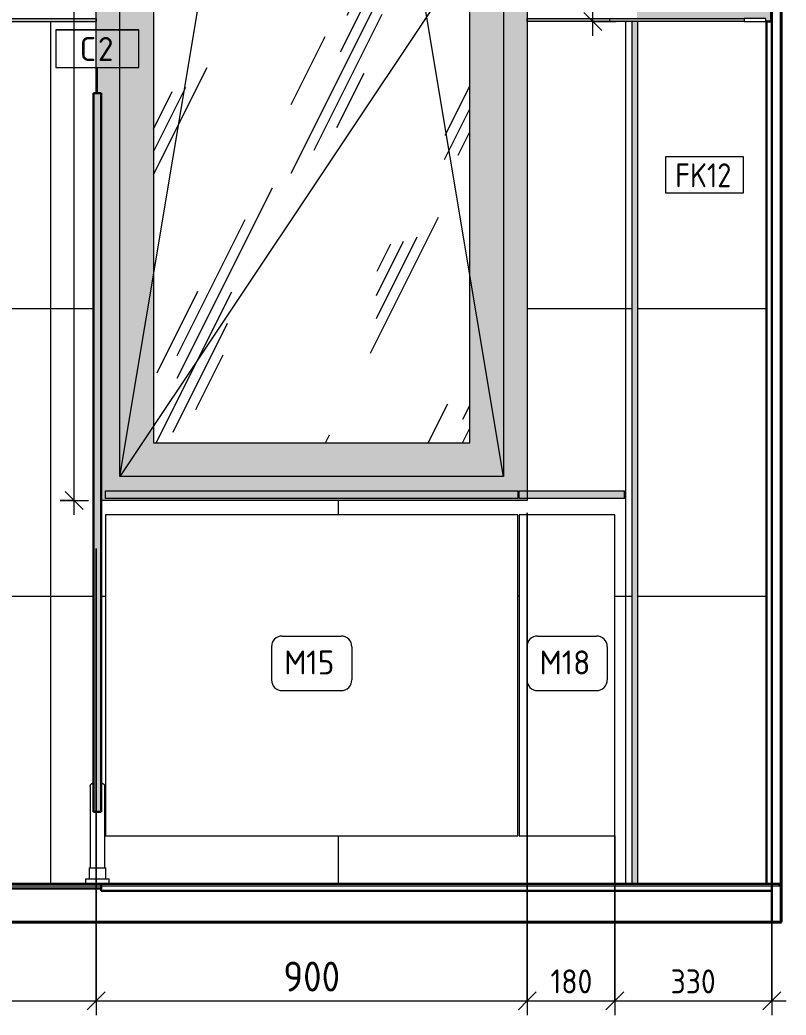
# Model space of a CAD drawing. Header units: millimetres. Extents: x 62702 to 101096, y -2454 to 12271.
# Drawn here: x 90755 to 92353, y 8126 to 10203 of the extents above; entities that cross this region are included whole.
import ezdxf

# ---------------------------------------------------------------- set-up
doc = ezdxf.new("R2010")
doc.units = ezdxf.units.MM
for name, color, linetype, lineweight in [('A-ANNO-DIMS', 7, 'Continuous', 9), ('A-ANNO-DIMS-25', 7, 'Continuous', 9), ('A-FLOR', 7, 'Continuous', 9), ('A-GENM-IDEN', 7, 'Continuous', 9), ('A-GLAZ', 7, 'Continuous', 9), ('A-WALL-IDEN', 7, 'Continuous', 9), ('A-WALL-PATT', 7, 'Continuous', 9), ('I-WALL', 7, 'Continuous', 9), ('Знаки', 7, 'Continuous', 9), ('Марки для знаков', 7, 'Continuous', 9), ('Ограждение', 7, 'Continuous', 9), ('Поручни', 7, 'Continuous', 9)]:
    doc.layers.add(name, color=color, linetype=linetype, lineweight=lineweight)
for name, color, linetype, lineweight, true_color in [('A-FLOR-FNSH-1', 7, 'Continuous', 40, 0x3c3c3c), ('A-FLOR-FNSH-2', 7, 'Continuous', 30, 0x3c3c3c), ('A-GENM', 7, 'Continuous', 9, 0x260000), ('A-GENM-1', 7, 'Continuous', 30, 0x260000), ('A-WALL-4', 7, 'Continuous', 40, 0x3c3c3c), ('A-WALL-5', 7, 'Continuous', 30, 0x3c3c3c), ('A-WALL-FNSH-3', 7, 'Continuous', 30, 0x3c3c3c), ('I-WALL-1', 7, 'Continuous', 9, 0x787878)]:
    doc.layers.add(name, color=color, linetype=linetype, lineweight=lineweight, true_color=true_color)
doc.styles.add('GOST Common_5', font='GOST_Common.ttf', dxfattribs={"height": 50})
doc.styles.add('GOST Common_6', font='GOST_Common.ttf', dxfattribs={"width": 0.9, "height": 50})
doc.styles.add('ISOCPEUR_2', font='isocpeur.ttf', dxfattribs={"width": 0.9, "height": 62.5})
doc.styles.add('ISOCPEUR_3', font='isocpeur.ttf', dxfattribs={"width": 0.9, "height": 50})
doc.dimstyles.new('ISO-2_0_0_9К_Средний_округл2', dxfattribs={"dimscale": 304.8, "dimtxt": 49.799059, "dimasz": 0.123031, "dimexe": 0.098425, "dimexo": 0, "dimgap": 0, "dimtad": 1, "dimdec": 0, "dimrnd": 10, "dimzin": 0, "dimdsep": 46, "dimtxsty": 'ISOCPEUR_3', "dimblk1": 'OBLIQUE', "dimblk2": 'OBLIQUE', "dimsah": 1, "dimcen": 0.09, "dimdle": 0.098425, "dimazin": 0, "dimtfac": 1, "dimtdec": 4, "dimtix": 1, "dimtmove": 0, "dimatfit": 3, "dimfxl": 1, "dimtvp": 1, "dimtolj": 1, "dimtzin": 0, "dimarcsym": 2})
doc.dimstyles.new('ISO-2_5_0_9К_БОЛЬШОЙ_1', dxfattribs={"dimscale": 304.8, "dimtxt": 62.248823, "dimasz": 0.123031, "dimexe": 0.098425, "dimexo": 0.246063, "dimgap": 0, "dimtad": 1, "dimdec": 0, "dimrnd": 10, "dimzin": 0, "dimdsep": 46, "dimtxsty": 'ISOCPEUR_2', "dimblk1": 'OBLIQUE', "dimblk2": 'OBLIQUE', "dimsah": 1, "dimcen": 0.09, "dimdle": 0.098425, "dimazin": 0, "dimtfac": 1, "dimtdec": 4, "dimtix": 1, "dimtmove": 0, "dimatfit": 3, "dimfxl": 1, "dimtvp": 1, "dimtolj": 1, "dimtzin": 0, "dimarcsym": 2})

# ---------------------------------------------------------------- blocks, each defined once
blk = doc.blocks.new('120_Окно_СКБ_1Ст - 120_Окно_СКБ_1Ст 900х2500_h_-22445987-Развертка 3_10-3')
at = {"layer": 'A-GLAZ'}
h = blk.add_hatch(color=256, dxfattribs=at)
h.paths.add_polyline_path([(-67049, 9200), (-66160, 9200), (-66160.1, 9204), (-66177.2, 9204), (-66177.2, 9220), (-66160, 9220), (-66160, 11700), (-67060, 11700), (-67060, 10050), (-67049, 10050), (-67049, 9200.9)])
h.paths.add_polyline_path([(-66553, 9204), (-67040, 9204), (-67040, 9220), (-66180, 9220), (-66180, 9204), (-66550.9, 9204)])
h.paths.add_polyline_path([(-66921.2, 9250), (-67010, 9250), (-67010, 11650), (-66210, 11650), (-66210, 9250), (-66835.1, 9250)])
h = blk.add_hatch(color=256, dxfattribs=at)
h.paths.add_polyline_path([(-67010, 9250), (-66210, 9250), (-66210, 11650), (-67010, 11650), (-67010, 9307.5)])
h.paths.add_polyline_path([(-66940, 9320), (-66940, 11580), (-66280, 11580), (-66280, 9320)])
h.paths.add_polyline_path([(-66238, 10340.5), (-66254, 10340.8), (-66254.9, 10341.3), (-66255, 10341.6), (-66256.2, 10423.8), (-66257.1, 10425), (-66258.5, 10428.4), (-66259, 10434), (-66259, 10468), (-66258.5, 10471.6), (-66257.1, 10475), (-66254.9, 10477.9), (-66251.5, 10480.3), (-66248.6, 10481.5), (-66245, 10482), (-66241.4, 10481.5), (-66238, 10480.1), (-66235.1, 10477.9), (-66232.9, 10475), (-66231.5, 10471.6), (-66231, 10468), (-66231, 10432), (-66231.5, 10428.4), (-66232.9, 10425), (-66233.9, 10423.6), (-66234.3, 10400.4), (-66235.1, 10341.3), (-66236.1, 10340.7), (-66237.2, 10340.5)])
h = blk.add_hatch(dxfattribs=at)
h.set_pattern_fill('FP_26', color=256, style=0, pattern_type=2)
h.set_pattern_definition([(63.435, (-66601.4, 31.75), (-255.583, 766.747), [317.5, -190.5, 317.5, -190.5, -403.903]), (63.435, (-66601.4, 31.75), (-255.583, 766.747), [-1016, 127, -276.903]), (63.435, (-66617.26, 47.6), (-255.583, 766.747), [254, -317.5, 190.5, -190.5, -467.403]), (63.435, (-66617.26, 47.6), (-255.583, 766.747), [-952.5, 222.25, -245.153]), (63.435, (-66617.26, 95.25), (-255.583, 766.747), [190.5, -381, 127, -190.5, -530.903]), (63.435, (-66617.26, 95.25), (-255.583, 766.747), [-889, 285.75, -245.153]), (63.435, (-66569.64, 47.6), (-255.583, 766.747), [190.5, -381, 158.75, -6404.65]), (63.435, (-66522, 95.25), (-255.583, 766.747), [95.25, -476.25, 63.5, -6499.9]), (63.435, (-66601.4, 174.6), (-255.583, 766.747), [63.5, -476.25, 63.5, -254, -562.653]), (63.435, (-66601.4, 174.6), (-255.583, 766.747), [-857.25, 158.75, -403.903]), (63.435, (-66315.64, 127), (-255.583, 766.747), [317.5, -476.25, 381, -251.503]), (63.435, (-66315.64, 79.4), (-255.583, 766.747), [444.5, -317.5, 476.25, -188.003]), (63.435, (-66283.9, 95.25), (-255.583, 766.747), [508, -254, 381, -276.903]), (63.435, (-66236.26, 142.9), (-255.583, 766.747), [317.5, -444.5, 254, -403.903]), (63.435, (-66283.9, 238.1), (-255.583, 766.747), [158.75, -635, 190.5, -435.653]), (63.435, (-66188.64, 190.5), (-255.583, 766.747), [127, -635, 127, -530.903])])
h.paths.add_polyline_path([(-66280, 9320), (-66280, 11580), (-66940, 11580), (-66940, 9320)])
for p, q in [((-67060, 10050), (-67060, 11700)), ((-66160, 11700), (-66160, 9200)), ((-67010, 9250), (-67010, 11650)), ((-67010, 9250), (-66610, 11650)), ((-66210, 9250), (-66610, 11650)), ((-66210, 11650), (-66210, 9250)), ((-66940, 11580), (-66940, 9320)), ((-66280, 9320), (-66280, 11580)), ((-66255.5, 10381.7), (-67010, 9250)), ((-66940, 9320), (-66280, 9320)), ((-66210, 9250), (-67010, 9250)), ((-66160, 9200), (-67049, 9200))]:
    blk.add_line(p, q, dxfattribs=at)
blk = doc.blocks.new('Ограждение - Ограждение-30308414-Развертка 3_10-3')
at = {"layer": 'Ограждение'}
for points in [[(-66160, 10200), (-65987.5, 10200), (-65987.5, 10206), (-66160, 10206)], [(-65931, 10200), (-65707.5, 10200), (-65707.5, 10206), (-65987.5, 10206), (-65987.5, 10200), (-65941, 10200)]]:
    blk.add_hatch(color=256, dxfattribs=at).paths.add_polyline_path(points)
at = {"layer": 'Поручни'}
for p, q in [((-66160, 10200), (-66160, 10206)), ((-66160, 10206), (-65987.5, 10206)), ((-65987.5, 10200), (-66160, 10200)), ((-65987.5, 10200), (-65987.5, 10206)), ((-65987.5, 10206), (-65707.5, 10206)), ((-65707.5, 10200), (-65987.5, 10200)), ((-65662.5, 10206), (-65707.5, 10206)), ((-65707.5, 10206), (-65707.5, 10200)), ((-65707.5, 10200), (-65662.5, 10200)), ((-65662.5, 10200), (-65662.5, 10206))]:
    blk.add_line(p, q, dxfattribs=at)
blk = doc.blocks.new('Ограждение - Ограждение-30319788-Развертка 3_10-3')
at = {"layer": 'Ограждение'}
blk.add_hatch(color=256, dxfattribs=at).paths.add_polyline_path([(-67525.2, 10200), (-67060, 10200), (-67060, 10206), (-68307.5, 10206), (-68307.5, 10200), (-67724.2, 10200)])
at = {"layer": 'Поручни'}
for p, q in [((-68307.5, 10206), (-68352.5, 10206)), ((-68352.5, 10206), (-68352.5, 10200)), ((-68352.5, 10200), (-68307.5, 10200)), ((-68307.5, 10200), (-68307.5, 10206)), ((-68307.5, 10206), (-67060, 10206)), ((-68307.5, 10200), (-67060, 10200)), ((-67060, 10206), (-67060, 10200))]:
    blk.add_line(p, q, dxfattribs=at)
blk = doc.blocks.new('131_Сантехническая перегородка_Дверь_сдвиг_ - СД-1-30823593-Развертка 3_10-3')
at = {"layer": 'A-GENM'}
blk.add_hatch(color=256, dxfattribs=at).paths.add_polyline_path([(-67049, 8550), (-67049, 10050), (-67065, 10050), (-67065, 8550)])
for p, q in [((-67072.1, 8602.9), (-67072.1, 8432.9)), ((-67041.9, 8432.9), (-67041.9, 8602.9)), ((-67074.6, 8432.9), (-67074.6, 8410)), ((-67074.6, 8432.9), (-67057, 8432.9)), ((-67057, 8432.9), (-67039.4, 8432.9)), ((-67039.4, 8410), (-67039.4, 8432.9)), ((-67081.6, 8410), (-67081.6, 8400)), ((-67081.6, 8410), (-67057, 8410)), ((-67057, 8410), (-67032.4, 8410)), ((-67032.4, 8400), (-67032.4, 8410))]:
    blk.add_line(p, q, dxfattribs=at)
at = {"layer": 'A-GENM', "flags": 128}
for points in [[(-67072.1, 8602.9), (-67072.1, 8603.2), (-67072, 8603.5), (-67072, 8603.8), (-67072, 8604.1), (-67071.9, 8604.3), (-67071.9, 8604.6), (-67071.8, 8604.9), (-67071.7, 8605.2), (-67071.6, 8605.4), (-67071.5, 8605.7), (-67071.4, 8605.9), (-67071.3, 8606.2), (-67071.1, 8606.4), (-67071, 8606.7), (-67070.8, 8606.9), (-67070.7, 8607.2), (-67070.5, 8607.4), (-67070.3, 8607.6), (-67070.1, 8607.8), (-67069.9, 8608), (-67069.7, 8608.2), (-67069.5, 8608.4), (-67069.3, 8608.6), (-67069.1, 8608.7), (-67068.8, 8608.9), (-67068.6, 8609), (-67068.3, 8609.2), (-67068.1, 8609.3), (-67067.8, 8609.4), (-67067.6, 8609.5), (-67067.3, 8609.6), (-67067, 8609.7), (-67066.8, 8609.8), (-67066.5, 8609.8), (-67066.2, 8609.9), (-67065.9, 8609.9), (-67065.6, 8610), (-67065.4, 8610), (-67065.1, 8610), (-67065, 8610)], [(-67049, 8610), (-67048.7, 8610), (-67048.4, 8610), (-67048.2, 8609.9), (-67047.9, 8609.9), (-67047.6, 8609.9), (-67047.3, 8609.8), (-67047, 8609.7), (-67046.8, 8609.6), (-67046.5, 8609.5), (-67046.2, 8609.4), (-67046, 8609.3), (-67045.7, 8609.2), (-67045.5, 8609.1), (-67045.2, 8608.9), (-67045, 8608.8), (-67044.8, 8608.6), (-67044.6, 8608.4), (-67044.3, 8608.2), (-67044.1, 8608.1), (-67043.9, 8607.9), (-67043.7, 8607.6), (-67043.6, 8607.4), (-67043.4, 8607.2), (-67043.2, 8607), (-67043, 8606.7), (-67042.9, 8606.5), (-67042.8, 8606.3), (-67042.6, 8606), (-67042.5, 8605.8), (-67042.4, 8605.5), (-67042.3, 8605.2), (-67042.2, 8605), (-67042.2, 8604.7), (-67042.1, 8604.4), (-67042, 8604.1), (-67042, 8603.9), (-67042, 8603.6), (-67041.9, 8603.3), (-67041.9, 8603), (-67041.9, 8602.9)]]:
    blk.add_lwpolyline(points, dxfattribs=at)
at = {"layer": 'A-GENM-1'}
for p, q in [((-67049, 10050), (-67065, 10050)), ((-67065, 10050), (-67065, 8550)), ((-67049, 8550), (-67049, 10050)), ((-67065, 8550), (-67049, 8550))]:
    blk.add_line(p, q, dxfattribs=at)
blk = doc.blocks.new('Зашивка радиатора_ СУ - Зашивка радиатора  М15-33170478-Развертка 3_10-3')
at = {"layer": 'Знаки'}
blk.add_hatch(color=256, dxfattribs=at).paths.add_polyline_path([(-67040, 9204), (-66180, 9204), (-66180, 9220), (-67040, 9220), (-67040, 9212.3)])
for p, q in [((-67040, 9220), (-66180, 9220)), ((-67040, 9204), (-67040, 9220)), ((-66180, 9204), (-67040, 9204)), ((-66180, 9220), (-66180, 9204)), ((-67040, 9170), (-67040, 8500)), ((-66180, 9170), (-67040, 9170)), ((-66180, 8500), (-66180, 9170)), ((-67040, 8500), (-66180, 8500))]:
    blk.add_line(p, q, dxfattribs=at)
blk = doc.blocks.new('Зашивка радиатора_ СУ М18 - Зашивка радиатора  М18-33180813-Развертка 3_10-3')
at = {"layer": 'Знаки'}
blk.add_hatch(color=256, dxfattribs=at).paths.add_polyline_path([(-66177.2, 9204), (-65957.2, 9204), (-65957.2, 9220), (-66177.2, 9220), (-66177.2, 9217.2)])
for p, q in [((-66177.2, 9220), (-65957.2, 9220)), ((-66177.2, 9204), (-66177.2, 9220)), ((-65957.2, 9204), (-66177.2, 9204)), ((-65957.2, 9204), (-65957.2, 9220)), ((-66177.2, 9170), (-66177.2, 8500)), ((-65977.2, 9170), (-66177.2, 9170)), ((-65977.2, 8500), (-65977.2, 9170)), ((-66177.2, 8500), (-65977.2, 8500))]:
    blk.add_line(p, q, dxfattribs=at)
blk = doc.blocks.new('DIMBLOCK38-Развертка 3_10-3')
at = {"layer": 'A-ANNO-DIMS-25'}
for p, q in [((91813.4, 9174.4), (91813.4, 8125.7)), ((91813.4, 8155.7), (91813.4, 9174.4)), ((91996.3, 8500), (91996.3, 8125.7)), ((91996.3, 8155.7), (91996.3, 8500)), ((91783.4, 8155.7), (91996.3, 8155.7))]:
    blk.add_line(p, q, dxfattribs=at)
at = {"layer": 'A-ANNO-DIMS-25', "lineweight": 20}
for p, q in [((91813.4, 8155.7), (91832.2, 8174.5)), ((91996.3, 8155.7), (92015, 8174.5)), ((91813.4, 8155.7), (91794.7, 8137)), ((91996.3, 8155.7), (91977.5, 8137))]:
    blk.add_line(p, q, dxfattribs=at)
at = {"layer": 'A-ANNO-DIMS-25', "color": 0, "insert": (91861.8, 8221), "char_height": 50, "width": 103.429, "attachment_point": 1, "line_spacing_factor": 1.149209, "style": 'ISOCPEUR_3'}
blk.add_mtext('180', dxfattribs=at)
blk = doc.blocks.new('_Oblique')
at = {"color": 0, "linetype": 'ByBlock', "lineweight": -2}
blk.add_line((-0.5, -0.5), (0.5, 0.5), dxfattribs=at)
blk = doc.blocks.new('DIMBLOCK39-Развертка 3_10-3')
at = {"layer": 'A-ANNO-DIMS-25'}
for p, q in [((92323.4, 10200), (92323.4, 8125.7)), ((92323.4, 8155.7), (92323.4, 10200)), ((91996.3, 8500), (91996.3, 8125.7)), ((91996.3, 8155.7), (91996.3, 8500)), ((91996.3, 8155.7), (92353.4, 8155.7))]:
    blk.add_line(p, q, dxfattribs=at)
at = {"layer": 'A-ANNO-DIMS-25', "lineweight": 20}
for p, q in [((91996.3, 8155.7), (92015, 8174.5)), ((92323.4, 8155.7), (92342.2, 8174.5)), ((91996.3, 8155.7), (91977.5, 8137)), ((92323.4, 8155.7), (92304.7, 8137))]:
    blk.add_line(p, q, dxfattribs=at)
at = {"layer": 'A-ANNO-DIMS-25', "color": 0, "insert": (92112.4, 8221), "char_height": 50, "width": 113.772, "attachment_point": 1, "line_spacing_factor": 1.149209, "style": 'ISOCPEUR_3'}
blk.add_mtext('330', dxfattribs=at)
blk = doc.blocks.new('DIMBLOCK40-Развертка 3_10-3')
at = {"layer": 'A-ANNO-DIMS-25', "lineweight": 20}
for p, q in [((90867.6, 11700), (90848.9, 11718.7)), ((90867.6, 11700), (90886.4, 11681.2)), ((90867.6, 9200), (90848.9, 9218.7)), ((90867.6, 9200), (90886.4, 9181.2))]:
    blk.add_line(p, q, dxfattribs=at)
at = {"layer": 'A-ANNO-DIMS-25'}
for p, q in [((90867.6, 9170), (90867.6, 11730)), ((90838.4, 11700), (90897.6, 11700)), ((90867.6, 11700), (90838.4, 11700)), ((90838.4, 9200), (90897.6, 9200)), ((90867.6, 9200), (90838.4, 9200))]:
    blk.add_line(p, q, dxfattribs=at)
at = {"layer": 'A-ANNO-DIMS-25', "color": 0, "insert": (90786, 10371), "char_height": 62.5, "width": 189.619, "attachment_point": 1, "rotation": 90, "line_spacing_factor": 1.149209, "style": 'ISOCPEUR_2'}
blk.add_mtext('2500', dxfattribs=at)
blk = doc.blocks.new('DIMBLOCK41-Развертка 3_10-3')
at = {"layer": 'A-ANNO-DIMS-25'}
for p, q in [((90913.4, 9099.4), (90913.4, 8125.7)), ((90913.4, 8155.7), (90913.4, 9099.4)), ((89608.4, 8325), (89608.4, 8125.7)), ((89608.4, 8155.7), (89608.4, 8325)), ((89578.4, 8155.7), (90913.4, 8155.7))]:
    blk.add_line(p, q, dxfattribs=at)
at = {"layer": 'A-ANNO-DIMS-25', "lineweight": 20}
for p, q in [((89608.4, 8155.7), (89627.2, 8174.5)), ((90913.4, 8155.7), (90932.2, 8174.5)), ((89608.4, 8155.7), (89589.7, 8137)), ((90913.4, 8155.7), (90894.7, 8137))]:
    blk.add_line(p, q, dxfattribs=at)
at = {"layer": 'A-ANNO-DIMS-25', "color": 0, "insert": (90187.3, 8237.4), "char_height": 62.5, "width": 176.691, "attachment_point": 1, "line_spacing_factor": 1.149209, "style": 'ISOCPEUR_2'}
blk.add_mtext('1300', dxfattribs=at)
blk = doc.blocks.new('DIMBLOCK42-Развертка 3_10-3')
at = {"layer": 'A-ANNO-DIMS-25'}
for p, q in [((90913.4, 9099.4), (90913.4, 8125.7)), ((90913.4, 8155.7), (90913.4, 9099.4)), ((91813.4, 9099.4), (91813.4, 8125.7)), ((91813.4, 8155.7), (91813.4, 9099.4)), ((90913.4, 8155.7), (91843.4, 8155.7))]:
    blk.add_line(p, q, dxfattribs=at)
at = {"layer": 'A-ANNO-DIMS-25', "lineweight": 20}
for p, q in [((90913.4, 8155.7), (90932.2, 8174.5)), ((91813.4, 8155.7), (91832.2, 8174.5)), ((90913.4, 8155.7), (90894.7, 8137)), ((91813.4, 8155.7), (91794.7, 8137))]:
    blk.add_line(p, q, dxfattribs=at)
at = {"layer": 'A-ANNO-DIMS-25', "color": 0, "insert": (91304.2, 8237.4), "char_height": 62.5, "width": 142.215, "attachment_point": 1, "line_spacing_factor": 1.149209, "style": 'ISOCPEUR_2'}
blk.add_mtext('900', dxfattribs=at)
blk = doc.blocks.new('DIMBLOCK46-Развертка 3_10-3')
at = {"layer": 'A-ANNO-DIMS-25'}
for p, q in [((91950.2, 10170), (91950.2, 11830)), ((91998.7, 11800), (91920.2, 11800)), ((91950.2, 11800), (91998.7, 11800)), ((91998.7, 10200), (91920.2, 10200)), ((91950.2, 10200), (91998.7, 10200))]:
    blk.add_line(p, q, dxfattribs=at)
at = {"layer": 'A-ANNO-DIMS-25', "lineweight": 20}
for p, q in [((91950.2, 11800), (91931.4, 11818.8)), ((91950.2, 11800), (91968.9, 11781.2)), ((91950.2, 10200), (91931.4, 10218.8)), ((91950.2, 10200), (91968.9, 10181.2))]:
    blk.add_line(p, q, dxfattribs=at)
at = {"layer": 'A-ANNO-DIMS-25', "color": 0, "insert": (91868.5, 10926.4), "char_height": 62.5, "width": 176.691, "attachment_point": 1, "rotation": 90, "line_spacing_factor": 1.149209, "style": 'ISOCPEUR_2'}
blk.add_mtext('1600', dxfattribs=at)
blk = doc.blocks.new('Mark Reiling - Mark Reiling-26174330-Развертка 3_10-3')
at = {"layer": 'A-GENM-IDEN'}
for p, q in [((-67143.7, 10182.3), (-67143.7, 10103.4)), ((-67143.7, 10182.3), (-66970.3, 10182.3)), ((-66970.3, 10182.3), (-67143.7, 10182.3)), ((-67143.7, 10182.3), (-67143.7, 10103.4)), ((-66970.3, 10103.4), (-66970.3, 10182.3)), ((-66970.3, 10103.4), (-66970.3, 10182.3)), ((-67143.7, 10103.4), (-66970.3, 10103.4)), ((-67143.7, 10103.4), (-66970.3, 10103.4))]:
    blk.add_line(p, q, dxfattribs=at)
blk = doc.blocks.new('Марка_Знаки - В прямоуг_Наименование краткое-30718135-Развертка 3_10-3')
at = {"layer": 'Марки для знаков'}
for p, q in [((-67751.4, 8916.9), (-67628.6, 8916.9)), ((-67773.9, 8894.4), (-67773.9, 8825.4)), ((-67606.1, 8894.4), (-67606.1, 8825.6)), ((-67751.5, 8803.1), (-67628.6, 8803.1))]:
    blk.add_line(p, q, dxfattribs=at)
for centre, radius, start, end in [((-67751.4, 8894.4), 22.5, 90, 180), ((-67628.6, 8894.4), 22.5, 0, 90), ((-67751.5, 8825.4), 22.3, 180, 270), ((-67628.6, 8825.6), 22.5, 270, 0)]:
    blk.add_arc(centre, radius, start, end, dxfattribs=at)
blk = doc.blocks.new('М_стена_0001 - Типоразмер_без рамки-25382661-Развертка 3_10-3')
at = {"layer": 'A-WALL-IDEN'}
for p, q in [((-67597.9, 11261.2), (-67761.1, 11261.2)), ((-67761.1, 11261.2), (-67761.1, 11186.2)), ((-67597.9, 11186.2), (-67597.9, 11261.2)), ((-67761.1, 11186.2), (-67597.9, 11186.2))]:
    blk.add_line(p, q, dxfattribs=at)

msp = doc.modelspace()

# ---------------------------------------------------------------- hatches: boundary and pattern name
at = {"layer": 'A-WALL-PATT'}
msp.add_hatch(color=256, dxfattribs=at).paths.add_polyline_path([(92312.4, 10200), (92322.4, 10200), (92322.4, 11800), (92042.4, 11800), (92042.5, 10206), (92310.9, 10206), (92310.9, 10200)])
h = msp.add_hatch(dxfattribs=at)
h.set_pattern_fill('FP_28', color=256, style=0, pattern_type=2)
h.set_pattern_definition([(90, (89618.93, 8400), (-600, 4e-14), []), (180, (89618.93, 8400), (-7e-14, -600), [])])
h.paths.add_polyline_path([(90219.4, 8400), (90891.8, 8400), (90891.8, 8410), (90898.9, 8410), (90898.9, 8432.9), (90901.4, 8432.9), (90901.4, 8602.9), (90902.3, 8606.1), (90903.3, 8607.6), (90903.5, 8608), (90906, 8609.3), (90908.4, 8610), (90908.4, 10050), (90913.4, 10050), (90913.4, 10200), (89619.4, 10200), (89619.4, 9190), (89649.4, 9190), (89649.4, 9195), (89650.1, 9197.6), (89652.9, 9199.6), (89654.4, 9200), (89680.1, 9199.8), (89682, 9199.2), (89683.8, 9197.4), (89684.4, 9194.1), (89684.4, 9190), (89749.4, 9190), (89749.4, 9150), (89753.3, 9000), (90096.7, 9000.2), (90096.9, 9003.5), (90098.2, 9008.1), (90100.4, 9012.4), (90101, 9013.2), (90103.3, 9015.9), (90106.8, 9018.7), (90109, 9020), (90114.1, 9021.9), (90119.2, 9022.5), (90126.1, 9021.4), (90128.7, 9020.5), (90128.7, 9067.4), (90247.7, 9067.4), (90247.7, 9007.5), (90256.7, 9007.5), (90256.7, 9009.5), (90260.2, 9009.5), (90260.3, 9007.3), (90261.8, 9004.4), (90262.3, 9002.7), (90262.6, 8999.3), (90261.8, 8995.6), (90260.3, 8992.7), (90260.2, 8992.3), (90260.2, 8990.5), (90256.7, 8990.5), (90256.7, 8992.5), (90219.4, 8992.5), (90219.4, 8800), (90264.6, 8800), (90264.4, 8780), (90261.5, 8756.5), (90258.9, 8744.8), (90253.9, 8728.2), (90251.9, 8722.4), (90249.2, 8716), (90242, 8701), (90233.3, 8686.3), (90222.6, 8671.5), (90219.4, 8667.9), (90219.4, 8566.7)])
h.paths.add_polyline_path([(90941, 8400), (92032.4, 8400), (92032.4, 10200), (91813.4, 10200), (91813.4, 9220), (92016.3, 9220), (92016.3, 9204), (91813.4, 9204), (91813.4, 9200), (90924.4, 9200), (90924.5, 8610), (90928.7, 8608.4), (90929.6, 8607.6), (90930.9, 8605.7), (90931.5, 8602.9), (90931.5, 8432.9), (90934, 8432.9), (90934, 8410), (90941, 8410)])
h.paths.add_polyline_path([(90933.4, 8500), (90933.4, 9170), (91793.4, 9170), (91793.4, 8500), (90966.1, 8500)])
h.paths.add_polyline_path([(91796.3, 8500), (91796.3, 9170), (91996.3, 9170), (91996.3, 8500), (91827.3, 8500)])
h = msp.add_hatch(dxfattribs=at)
h.set_pattern_fill('FP_29', color=256, style=0, pattern_type=2)
h.set_pattern_definition([(90, (92323.43, 8400), (-600, 4e-14), []), (180, (92323.43, 8400), (-7e-14, -600), [])])
h.paths.add_polyline_path([(92043.4, 8400), (92312.4, 8400), (92312.4, 10200), (92043.4, 10200), (92043.4, 8813.6)])
at = {"layer": 'I-WALL'}
msp.add_hatch(color=256, dxfattribs=at).paths.add_polyline_path([(92043.4, 8400), (92043.4, 10200), (92032.4, 10200), (92032.4, 8400)])
at = {"layer": 'I-WALL-1'}
h = msp.add_hatch(dxfattribs=at)
h.set_pattern_fill('FP_25', color=256, style=0, pattern_type=2)
h.set_pattern_definition([(45, (91308.545, 0), (-14.25598, 14.25598), []), (45, (91322.8, 0), (-14.25598, 14.25598), [25.202, -5.04, 0.8382, -4.202])])
h.paths.add_polyline_path([(92344, 8395), (92344, 12270), (92343.4, 12270), (92343.4, 8395)])
h = msp.add_hatch(dxfattribs=at)
h.set_pattern_fill('FP_27', color=256, style=0, pattern_type=2)
h.set_pattern_definition([(0, (91308.545, 0), (30.48, 7.62), [2.515, -20.345, 2.515, -20.345, -121.92]), (0, (91308.545, 0), (30.48, 7.62), [-45.72, 2.515, -43.205, 2.515, -20.345, -53.34]), (0, (91308.545, 0), (30.48, 7.62), [-114.3, 2.515, -12.725, 2.515, -35.585]), (120, (91319.975, 3.81), (-21.8391136, 22.586454), [2.515, -20.345, 2.515, -20.345, -121.92]), (120, (91319.975, 3.81), (-21.8391136, 22.586454), [-45.72, 2.515, -43.205, 2.515, -20.345, -53.34]), (120, (91319.975, 3.81), (-21.8391136, 22.586454), [-114.3, 2.515, -12.725, 2.515, -35.585]), (240, (91323.785, 19.05), (-8.6408864, -30.206454), [2.515, -20.345, 2.515, -20.345, -121.92]), (240, (91323.785, 19.05), (-8.6408864, -30.206454), [-45.72, 2.515, -43.205, 2.515, -20.345, -53.34]), (240, (91323.785, 19.05), (-8.6408864, -30.206454), [-114.3, 2.515, -12.725, 2.515, -35.585])])
h.paths.add_polyline_path([(92343.4, 8395), (92343.4, 8400), (92323.4, 8400), (92323.4, 8395)])

# ---------------------------------------------------------------- linework, layer by layer
at = {"layer": 'A-FLOR'}
msp.add_line((92344, 8395), (90000.8, 8395), dxfattribs=at)
at = {"layer": 'A-FLOR-FNSH-1'}
msp.add_line((92344, 8320), (89588.3, 8320), dxfattribs=at)
at = {"layer": 'A-FLOR-FNSH-2'}
for p, q in [((92323.4, 8400), (90019.4, 8400)), ((90924.4, 8385), (90924.4, 8400)), ((92323.4, 8385), (92323.4, 8400)), ((89982.1, 8390), (90924.4, 8390)), ((90924.4, 8385), (92323.4, 8385))]:
    msp.add_line(p, q, dxfattribs=at)
at = {"layer": 'A-GENM-IDEN'}
msp.add_line((90916.4, 10050), (90916.4, 10102.4), dxfattribs=at)
at = {"layer": 'A-WALL-4'}
msp.add_line((92343.4, 12270.5), (92343.4, 8320), dxfattribs=at)
at = {"layer": 'A-WALL-5'}
for p, q in [((92343.4, 8400), (92323.4, 8400)), ((92323.4, 8400), (92323.4, 8319.8)), ((92343.4, 8319.8), (92343.4, 8320))]:
    msp.add_line(p, q, dxfattribs=at)
at = {"layer": 'A-WALL-FNSH-3'}
for p, q in [((92323.4, 8400), (92323.4, 11850)), ((92322.4, 11800), (92322.4, 10200)), ((92312.4, 10200), (92312.4, 8400)), ((92323.4, 10200), (92312.4, 10200)), ((92323.4, 8400), (92323.4, 8400))]:
    msp.add_line(p, q, dxfattribs=at)
at = {"layer": 'I-WALL'}
for p, q in [((90913.4, 10050), (90913.4, 10200)), ((91813.4, 10200), (91813.4, 9220)), ((92032.4, 8400), (92032.4, 10200)), ((92043.4, 10200), (92043.4, 8400)), ((92312.4, 10200), (92310.9, 10200)), ((91813.4, 9204), (91813.4, 9200)), ((91813.4, 9200), (90924.4, 9200))]:
    msp.add_line(p, q, dxfattribs=at)

# ---------------------------------------------------------------- block references
at = {"layer": 'A-GENM'}
msp.add_blockref('131_Сантехническая перегородка_Дверь_сдвиг_ - СД-1-30823593-Развертка 3_10-3', (157973.4, 0), dxfattribs=at)
at = {"layer": 'A-GENM-IDEN'}
msp.add_blockref('Mark Reiling - Mark Reiling-26174330-Развертка 3_10-3', (157973.4, 0), dxfattribs=at)
at = {"layer": 'A-GLAZ'}
msp.add_blockref('120_Окно_СКБ_1Ст - 120_Окно_СКБ_1Ст 900х2500_h_-22445987-Развертка 3_10-3', (157973.4, 0), dxfattribs=at)
at = {"layer": 'A-WALL-IDEN'}
msp.add_blockref('М_стена_0001 - Типоразмер_без рамки-25382661-Развертка 3_10-3', (159862.7, -1344), dxfattribs=at)
at = {"layer": 'Знаки'}
for name in ['Зашивка радиатора_ СУ - Зашивка радиатора  М15-33170478-Развертка 3_10-3', 'Зашивка радиатора_ СУ М18 - Зашивка радиатора  М18-33180813-Развертка 3_10-3']:
    msp.add_blockref(name, (157973.4, 0), dxfattribs=at)
at = {"layer": 'Марки для знаков'}
for p in [(159053.4, 0), (159586.3, 0)]:
    msp.add_blockref('Марка_Знаки - В прямоуг_Наименование краткое-30718135-Развертка 3_10-3', p, dxfattribs=at)
at = {"layer": 'Поручни'}
for name in ['Ограждение - Ограждение-30319788-Развертка 3_10-3', 'Ограждение - Ограждение-30308414-Развертка 3_10-3']:
    msp.add_blockref(name, (157973.4, 0), dxfattribs=at)

# ---------------------------------------------------------------- texts
at = {"layer": 'A-GENM-IDEN', "char_height": 50, "width": 44.093, "attachment_point": 1, "style": 'GOST Common_5'}
for s, insert in [('\\fGOST Common|b0|i0|c204|p34|;С', (90880.9, 10167.3)), ('\\fGOST Common|b0|i0|c204|p34|;2', (90917.3, 10167.3))]:
    msp.add_mtext(s, dxfattribs=dict(at, insert=insert))
at = {"layer": 'A-WALL-IDEN', "insert": (92122.1, 9903.6), "char_height": 50, "width": 151.519, "attachment_point": 1, "style": 'GOST Common_6'}
msp.add_mtext('FK12', dxfattribs=at)
at = {"layer": 'Марки для знаков', "char_height": 50, "attachment_point": 1, "style": 'GOST Common_5'}
for s, insert, width in [('\\fGOST Common|b0|i0|c204|p34|;М', (91305.9, 8886.8), 56.118), ('15', (91352.2, 8886.8), 74.156), ('\\fGOST Common|b0|i0|c204|p34|;М', (91838.8, 8886.8), 56.118), ('18', (91885.1, 8886.8), 74.156)]:
    msp.add_mtext(s, dxfattribs=dict(at, insert=insert, width=width))

# ---------------------------------------------------------------- dimensions: what is measured, and where the dimension line sits
at = {"layer": 'A-ANNO-DIMS'}
for base, p1, p2, override, picture, middle in [((91950.2, 11800), (91923.7, 10200), (91923.7, 11800), {"dimpost": '<>', "dimfxl": 1600}, 'DIMBLOCK46-Развертка 3_10-3', (91918.9, 11000)), ((90867.6, 11700), (90913.4, 9200), (90913.4, 11700), {"dimpost": '<>', "dimfxl": 2500}, 'DIMBLOCK40-Развертка 3_10-3', (90836.4, 10450))]:
    dim = msp.add_linear_dim(base=base, p1=p1, p2=p2, angle=90, dimstyle='ISO-2_5_0_9К_БОЛЬШОЙ_1', override=override, dxfattribs=at)
    dim.commit()
    dim.dimension.update_dxf_attribs({"geometry": picture, "text_midpoint": middle})
for base, p1, p2, dimstyle, override, picture, middle in [((92323.4, 8155.7), (91996.3, 8500), (92323.4, 10200), 'ISO-2_0_0_9К_Средний_округл2', {"dimpost": '<>', "dimfxl": 1731.194608}, 'DIMBLOCK39-Развертка 3_10-3', (92159.9, 8180.7)), ((90913.4, 8155.7), (89608.4, 8400), (90913.4, 9174.4), 'ISO-2_5_0_9К_БОЛЬШОЙ_1', {"dimpost": '<>', "dimfxl": 1517.486236}, 'DIMBLOCK41-Развертка 3_10-3', (90260.9, 8187)), ((91813.4, 8155.7), (90913.4, 9174.4), (91813.4, 9174.4), 'ISO-2_5_0_9К_БОЛЬШОЙ_1', {"dimpost": '<>', "dimfxl": 900}, 'DIMBLOCK42-Развертка 3_10-3', (91363.4, 8187)), ((91996.3, 8155.7), (91813.4, 9174.4), (91996.3, 8500), 'ISO-2_0_0_9К_Средний_округл2', {"dimpost": '<>', "dimfxl": 698.773048}, 'DIMBLOCK38-Развертка 3_10-3', (91904.9, 8180.7))]:
    dim = msp.add_linear_dim(base=base, p1=p1, p2=p2, dimstyle=dimstyle, override=override, dxfattribs=at)
    dim.commit()
    dim.dimension.update_dxf_attribs({"geometry": picture, "text_midpoint": middle})

doc.saveas('drawing.dxf')
